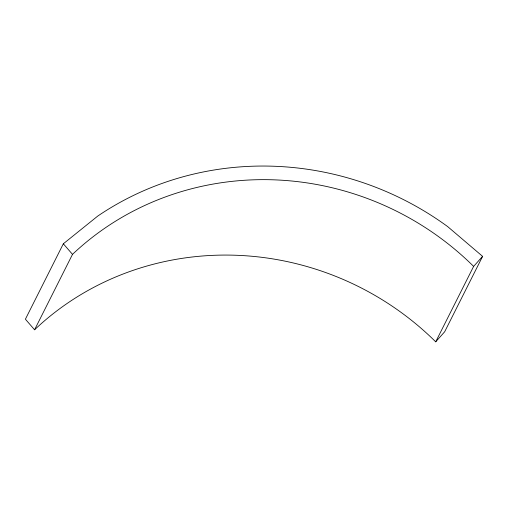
<?xml version="1.0" encoding="UTF-8"?>
<svg xmlns="http://www.w3.org/2000/svg" width="508" height="508" viewBox="0 0 508 508"><rect width="100%" height="100%" fill="white"/><g stroke="black" fill="none" stroke-linecap="round" stroke-linejoin="round"><path stroke-width="0.76" d="M63.335 243.783L25.4 319.202L34.569 329.781A286.423 272.402 26.7 0 1 435.693 341.814L444.665 331.781L482.6 256.356L447.643 226.581A300.571 285.864 26.7 0 0 97.733 216.084L63.335 243.783L72.504 254.356A286.423 272.402 26.7 0 1 473.627 266.389L482.6 256.356M34.569 329.781L72.504 254.356M435.693 341.814L473.627 266.389"/></g></svg>
